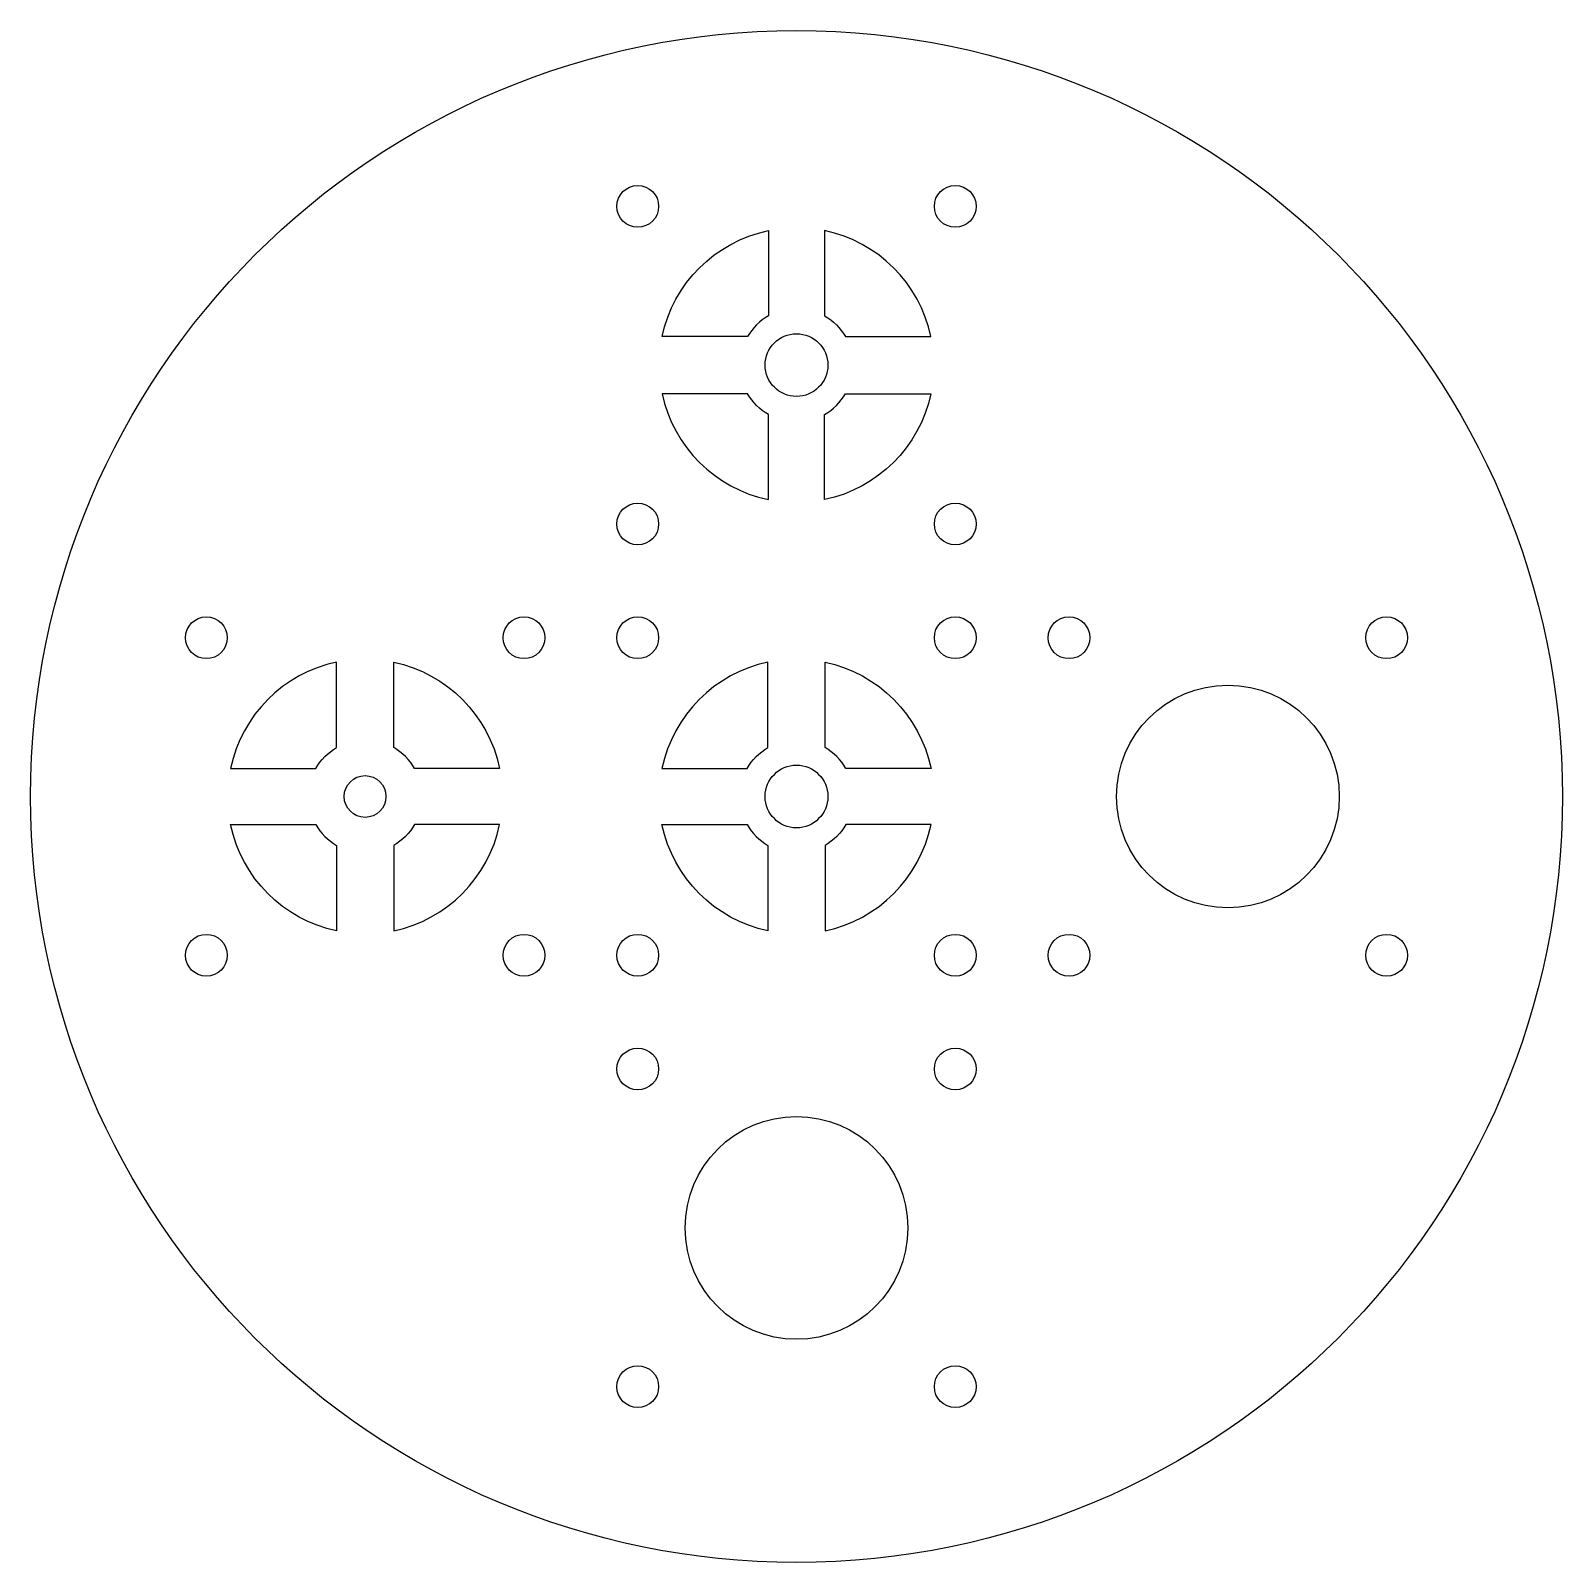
# Model space of a CAD drawing. Header units: millimetres. Extents: x -55 to 55, y -55 to 55.
import ezdxf

# ---------------------------------------------------------------- set-up
doc = ezdxf.new("R2010")
doc.units = ezdxf.units.MM

msp = doc.modelspace()

# ---------------------------------------------------------------- linework, layer by layer
at = {"color": 4}
for points in [[(-3.52, 33.03), (-9.65, 33.03, -0.297141), (-2.02, 40.64), (-2.01, 34.52, 0.132252), (-3.52, 33.03)], [(3.52, 33.03), (9.65, 33.03, 0.297141), (2.02, 40.64), (2.01, 34.52, -0.132252), (3.52, 33.03)], [(-3.52, 28.92), (-9.65, 28.92, 0.297141), (-2.02, 21.32), (-2.01, 27.43, -0.132252), (-3.52, 28.92)], [(3.52, 28.92), (9.65, 28.92, -0.297141), (2.02, 21.32), (2.01, 27.43, 0.132252), (3.52, 28.92)], [(-33.03, 3.52), (-33.03, 9.65, 0.297141), (-40.64, 2.02), (-34.52, 2.01, -0.132252), (-33.03, 3.52)], [(-28.92, 3.52), (-28.92, 9.65, -0.297141), (-21.32, 2.02), (-27.43, 2.01, 0.132252), (-28.92, 3.52)], [(-2.05, 3.52), (-2.05, 9.65, 0.297141), (-9.66, 2.02), (-3.54, 2.01, -0.132252), (-2.05, 3.52)], [(2.05, 3.52), (2.05, 9.65, -0.297141), (9.66, 2.02), (3.54, 2.01, 0.132252), (2.05, 3.52)], [(-33.03, -3.52), (-33.03, -9.65, -0.297141), (-40.64, -2.02), (-34.52, -2.01, 0.132252), (-33.03, -3.52)], [(-28.92, -3.52), (-28.92, -9.65, 0.297141), (-21.32, -2.02), (-27.43, -2.01, -0.132252), (-28.92, -3.52)], [(-2.05, -3.52), (-2.05, -9.65, -0.297141), (-9.66, -2.02), (-3.54, -2.01, 0.132252), (-2.05, -3.52)], [(2.05, -3.52), (2.05, -9.65, 0.297141), (9.66, -2.02), (3.54, -2.01, -0.132252), (2.05, -3.52)]]:
    msp.add_lwpolyline(points, format="xyb", dxfattribs=at)
for centre, radius in [((0, 0), 55), ((-11.4, 42.38), 1.5), ((11.4, 42.38), 1.5), ((0, 30.98), 2.25), ((-11.4, 19.57), 1.5), ((11.4, 19.57), 1.5), ((-42.38, 11.4), 1.5), ((-19.57, 11.4), 1.5), ((-11.4, 11.4), 1.5), ((11.4, 11.4), 1.5), ((19.57, 11.4), 1.5), ((42.38, 11.4), 1.5), ((30.98, 0), 8), ((0, 0), 2.25), ((-30.98, 0), 1.5), ((-42.38, -11.4), 1.5), ((-19.57, -11.4), 1.5), ((-11.4, -11.4), 1.5), ((11.4, -11.4), 1.5), ((19.57, -11.4), 1.5), ((42.38, -11.4), 1.5), ((-11.4, -19.57), 1.5), ((11.4, -19.57), 1.5), ((0, -30.98), 8), ((-11.4, -42.38), 1.5), ((11.4, -42.38), 1.5)]:
    msp.add_circle(centre, radius, dxfattribs=at)

doc.saveas('drawing.dxf')
